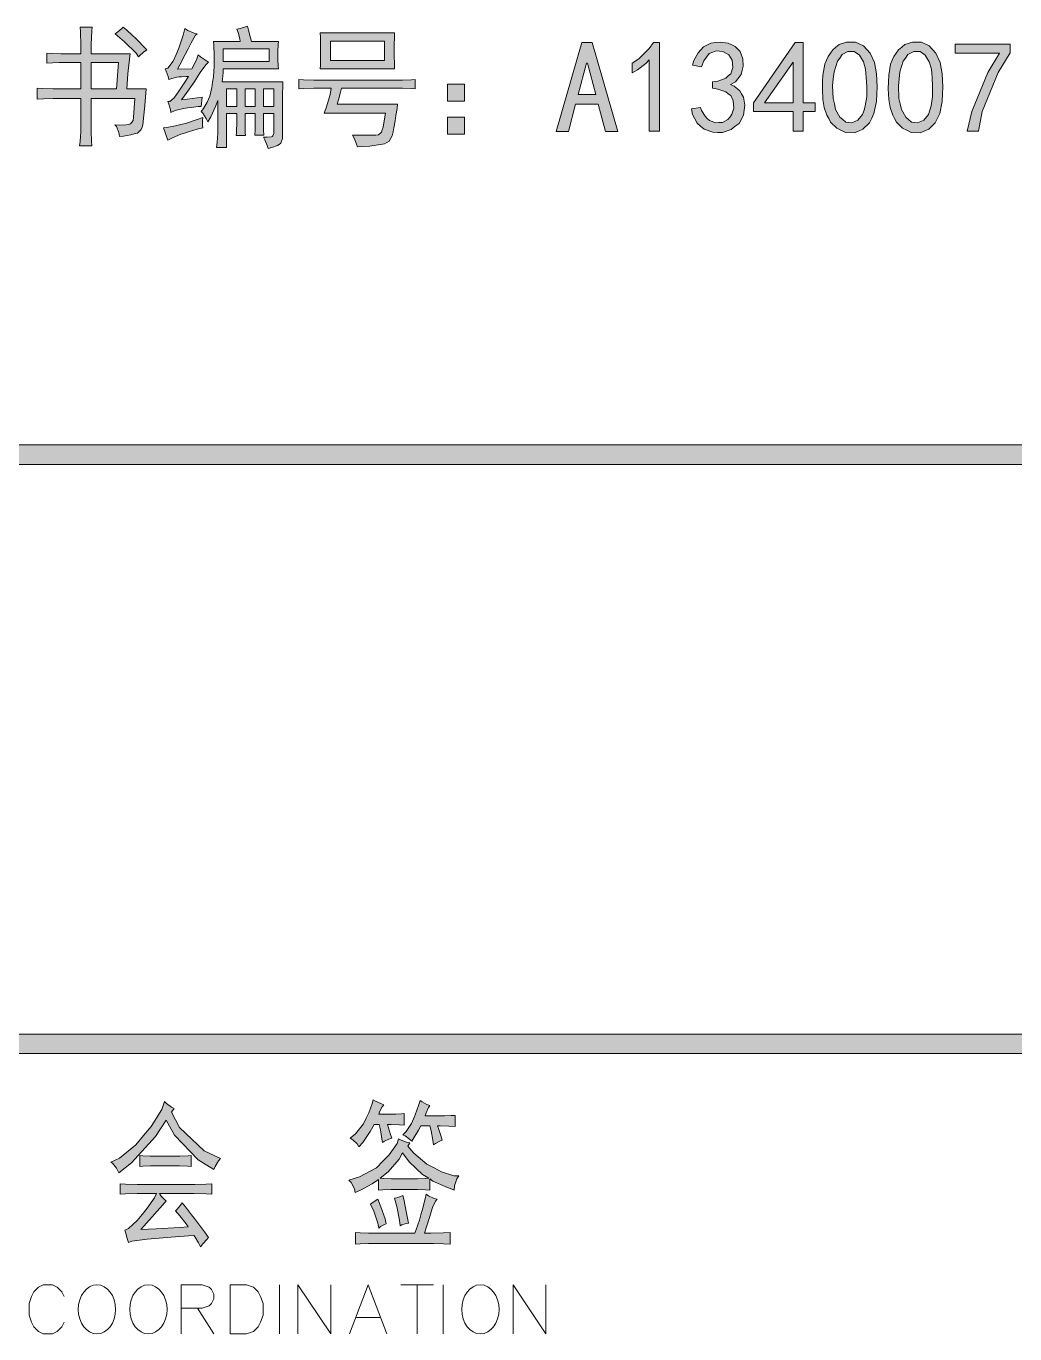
# Model space of a CAD drawing. Header units: millimetres. Extents: x 0 to 829, y 0 to 586.
# Drawn here: x 787.45 to 808.8, y 467.06 to 495.29 of the extents above; entities that cross this region are included whole.
import ezdxf

# ---------------------------------------------------------------- set-up
doc = ezdxf.new("R2010")
doc.units = ezdxf.units.MM

msp = doc.modelspace()

# ---------------------------------------------------------------- hatches: boundary and pattern name
h = msp.add_hatch(color=0)
h.paths.add_polyline_path([(788.634722, 494.689694), (788.634722, 494.880194), (788.627667, 495.169472), (788.620611, 495.26825), (788.878139, 495.26825), (788.867556, 495.183583), (788.853444, 494.897833), (788.853444, 494.689694), (789.700111, 494.689694), (789.689528, 494.640306), (789.647194, 494.262833), (789.6225, 493.93475), (790.042306, 493.93475), (790.014083, 493.574917), (789.97175, 493.162167), (789.954111, 493.10925), (789.936472, 493.056333), (789.851806, 492.98225), (789.78125, 492.964611), (789.714222, 492.943444), (789.555472, 492.915222), (789.467278, 492.904639), (789.449639, 492.992833), (789.40025, 493.119833), (789.364972, 493.158639), (789.467278, 493.151583), (789.611917, 493.158639), (789.661306, 493.169222), (789.707167, 493.179806), (789.760083, 493.253889), (789.767139, 493.313861), (789.798889, 493.726611), (788.853444, 493.726611), (788.853444, 493.137472), (788.853444, 493.024583), (788.8605, 492.809389), (788.867556, 492.703556), (788.599444, 492.703556), (788.617083, 492.802333), (788.634722, 493.014), (788.634722, 493.126889), (788.634722, 493.726611), (788.112611, 493.726611), (788.035, 493.726611), (787.823333, 493.719556), (787.689278, 493.7125), (787.689278, 493.948861), (787.805694, 493.941806), (788.027944, 493.93475), (788.133778, 493.93475), (788.634722, 493.93475), (788.634722, 494.502722), (788.200806, 494.502722), (788.165528, 494.502722), (788.017361, 494.495667), (787.900944, 494.492139), (787.900944, 494.703806), (788.010306, 494.69675), (788.200806, 494.689694), (788.278417, 494.689694)])
h.paths.add_polyline_path([(789.40025, 493.93475), (789.442583, 494.502722), (788.853444, 494.502722), (788.853444, 493.93475)])
h = msp.add_hatch(color=0)
h.dxf.hatch_style = 2
h.paths.add_polyline_path([(789.544889, 495.26825), (789.615444, 495.208278), (789.7495, 495.088333), (789.809472, 495.028361), (789.869444, 494.971917), (789.992917, 494.844917), (790.052889, 494.781417), (789.985861, 494.724972), (789.897667, 494.647361), (789.8765, 494.626194), (789.827111, 494.703806), (789.576639, 494.95075), (789.375556, 495.123611), (789.432, 495.169472), (789.516667, 495.240028)])
h = msp.add_hatch(color=0)
h.dxf.hatch_style = 2
h.paths.add_polyline_path([(791.142972, 495.123611), (791.107694, 495.091861), (791.012444, 494.929583), (790.948944, 494.802583), (790.885444, 494.675583), (790.769028, 494.453333), (790.719639, 494.358083), (791.030083, 494.368667), (791.065361, 494.435694), (791.132389, 494.587389), (791.164139, 494.668528), (791.213528, 494.629722), (791.326417, 494.552111), (791.386389, 494.513306), (791.337, 494.463917), (791.224111, 494.312222), (791.160611, 494.206389), (791.093583, 494.104083), (790.920722, 493.853611), (790.807833, 493.701917), (790.92425, 493.7125), (791.1465, 493.740722), (791.252333, 493.758361), (791.231167, 493.557278), (791.164139, 493.55375), (791.015972, 493.536111), (790.931306, 493.525528), (790.846639, 493.514944), (790.67025, 493.465556), (790.575, 493.42675), (790.564417, 493.486722), (790.532667, 493.603139), (790.507972, 493.659583), (790.553833, 493.663111), (790.649083, 493.740722), (790.698472, 493.814806), (790.747861, 493.885361), (790.874861, 494.079389), (790.952472, 494.202861), (790.903083, 494.202861), (790.804306, 494.195806), (790.754917, 494.192278), (790.705528, 494.185222), (790.592639, 494.157), (790.532667, 494.135833), (790.515028, 494.202861), (790.476222, 494.319278), (790.455056, 494.368667), (790.507972, 494.37925), (790.624389, 494.534472), (790.687889, 494.675583), (790.747861, 494.816694), (790.843111, 495.095389), (790.874861, 495.2365), (790.941889, 495.197694), (791.075944, 495.14125)])
h = msp.add_hatch(color=0)
h.paths.add_polyline_path([(792.229528, 495.289417), (792.254222, 495.201222), (792.296556, 495.035417), (792.317722, 494.957806), (792.896278, 494.957806), (792.89275, 494.890778), (792.885694, 494.742611), (792.885694, 494.657944), (792.885694, 494.573278), (792.89275, 494.428639), (792.896278, 494.368667), (791.707417, 494.368667), (791.703889, 494.287528), (791.693306, 494.146417), (791.68625, 494.089972), (792.995056, 494.089972), (792.991528, 494.001778), (792.984472, 493.814806), (792.984472, 493.7125), (792.984472, 492.946972), (792.984472, 492.865833), (792.949194, 492.76), (792.913917, 492.735306), (792.878639, 492.714139), (792.758694, 492.671806), (792.674028, 492.647111), (792.656389, 492.714139), (792.607, 492.837611), (792.57525, 492.894056), (792.652861, 492.894056), (792.748111, 492.901111), (792.762222, 492.908167), (792.779861, 492.91875), (792.7975, 492.975194), (792.7975, 493.024583), (792.7975, 493.402056), (792.57525, 493.402056), (792.57525, 493.282111), (792.578778, 493.049278), (792.585833, 492.936389), (792.38475, 492.936389), (792.391806, 493.049278), (792.395333, 493.282111), (792.395333, 493.402056), (792.176611, 493.402056), (792.176611, 493.232722), (792.180139, 492.992833), (792.187194, 492.925806), (791.986111, 492.925806), (791.993167, 492.992833), (791.996694, 493.232722), (791.996694, 493.402056), (791.774444, 493.402056), (791.774444, 492.671806), (791.562778, 492.671806), (791.576889, 492.774111), (791.587472, 492.98225), (791.587472, 493.081028), (791.587472, 493.68075), (791.541611, 493.557278), (791.435778, 493.3315), (791.375806, 493.225667), (791.337, 493.296222), (791.262917, 493.409111), (791.231167, 493.447917), (791.280556, 493.514944), (791.358167, 493.649), (791.386389, 493.7125), (791.414611, 493.779528), (791.460472, 493.962972), (791.474583, 494.079389), (791.492222, 494.195806), (791.509861, 494.428639), (791.509861, 494.545056), (791.509861, 494.665), (791.502806, 494.869611), (791.499278, 494.957806), (792.074306, 494.957806), (792.063722, 495.017778), (792.024917, 495.151833), (791.996694, 495.222389), (792.070778, 495.240028), (792.187194, 495.275306)])
h.paths.add_polyline_path([(792.695194, 494.523889), (792.695194, 494.802583), (791.707417, 494.802583), (791.707417, 494.523889)])
h.paths.add_polyline_path([(792.395333, 493.557278), (792.395333, 493.93475), (792.176611, 493.93475), (792.176611, 493.557278)])
h.paths.add_polyline_path([(792.7975, 493.557278), (792.7975, 493.93475), (792.57525, 493.93475), (792.57525, 493.557278)])
h.paths.add_polyline_path([(791.996694, 493.557278), (791.996694, 493.93475), (791.774444, 493.93475), (791.774444, 493.557278)])
h = msp.add_hatch(color=0)
h.paths.add_polyline_path([(795.404528, 495.144778), (795.401, 495.063639), (795.393944, 494.873139), (795.393944, 494.767306), (795.393944, 494.665), (795.401, 494.463917), (795.404528, 494.368667), (793.795861, 494.368667), (793.802917, 494.446278), (793.806444, 494.629722), (793.806444, 494.735556), (793.806444, 494.844917), (793.802917, 495.053056), (793.795861, 495.144778)])
h.paths.add_polyline_path([(795.185806, 494.545056), (795.185806, 494.968389), (794.018111, 494.968389), (794.018111, 494.545056)])
h = msp.add_hatch(color=0)
h.paths.add_polyline_path([(800.223472, 493.014), (799.958889, 493.014), (799.803667, 493.603139), (799.313306, 493.603139), (799.158083, 493.014), (798.8935, 493.014), (799.447361, 494.936639), (799.669611, 494.936639)])
h.paths.add_polyline_path([(799.747222, 493.814806), (799.570833, 494.492139), (799.546139, 494.492139), (799.36975, 493.814806)])
h = msp.add_hatch(color=0)
h.dxf.hatch_style = 2
h.paths.add_polyline_path([(800.900806, 494.559167), (800.83025, 494.485083), (800.646806, 494.3475), (800.537444, 494.280472), (800.537444, 494.492139), (800.675028, 494.587389), (800.900806, 494.806111), (800.992528, 494.936639), (801.123056, 494.936639), (801.123056, 493.024583), (800.900806, 493.024583)])
h = msp.add_hatch(color=0)
h.dxf.hatch_style = 2
h.paths.add_polyline_path([(801.8145, 493.504361), (802.012056, 493.536111), (802.033222, 493.465556), (802.107306, 493.345611), (802.156694, 493.296222), (802.206083, 493.250361), (802.333083, 493.2045), (802.407167, 493.208028), (802.48125, 493.211556), (802.601194, 493.271528), (802.647056, 493.3315), (802.689389, 493.387944), (802.728194, 493.522), (802.724667, 493.596083), (802.717611, 493.673694), (802.661167, 493.790111), (802.60825, 493.828917), (802.555333, 493.87125), (802.386, 493.931222), (802.269583, 493.948861), (802.269583, 494.089972), (802.386, 494.104083), (802.555333, 494.164056), (802.60825, 494.213444), (802.661167, 494.262833), (802.707028, 494.393361), (802.699972, 494.4745), (802.696444, 494.555639), (802.622361, 494.672056), (802.555333, 494.707333), (802.491833, 494.742611), (802.347194, 494.753194), (802.273111, 494.724972), (802.199028, 494.69675), (802.079083, 494.541528), (802.033222, 494.414528), (801.835667, 494.446278), (801.867417, 494.545056), (801.959139, 494.714389), (802.019111, 494.781417), (802.075556, 494.844917), (802.234306, 494.922528), (802.333083, 494.936639), (802.435389, 494.947222), (802.60825, 494.922528), (802.685861, 494.883722), (802.759944, 494.848444), (802.865778, 494.739083), (802.894, 494.665), (802.92575, 494.587389), (802.932806, 494.425111), (802.911639, 494.336917), (802.890472, 494.248722), (802.763472, 494.089972), (802.657639, 494.026472), (802.73525, 493.991194), (802.855194, 493.892417), (802.894, 493.825389), (802.936333, 493.758361), (802.964556, 493.581972), (802.950444, 493.476139), (802.936333, 493.366778), (802.841083, 493.190389), (802.756417, 493.126889), (802.67175, 493.059861), (802.484778, 492.996361), (802.378944, 492.996361), (802.273111, 492.999889), (802.089667, 493.066917), (802.012056, 493.130417), (801.934444, 493.193917), (801.835667, 493.380889)])
h = msp.add_hatch(color=0)
h.paths.add_polyline_path([(804.012306, 493.447917), (803.155056, 493.447917), (803.155056, 493.634889), (804.054639, 494.936639), (804.223972, 494.936639), (804.223972, 493.634889), (804.488556, 493.634889), (804.488556, 493.447917), (804.223972, 493.447917), (804.223972, 493.024583), (804.012306, 493.024583)])
h.paths.add_polyline_path([(804.012306, 493.634889), (804.012306, 494.513306), (803.387889, 493.634889)])
h = msp.add_hatch(color=0)
h.paths.add_polyline_path([(804.643778, 494.086444), (804.650833, 494.234611), (804.693167, 494.467444), (804.728444, 494.552111), (804.763722, 494.636778), (804.866028, 494.781417), (804.933056, 494.834333), (805.000083, 494.890778), (805.162361, 494.947222), (805.261139, 494.947222), (805.356389, 494.947222), (805.525722, 494.866083), (805.599806, 494.784944), (805.670361, 494.703806), (805.765611, 494.502722), (805.786778, 494.37925), (805.811472, 494.259306), (805.825583, 493.977083), (805.815, 493.818333), (805.807944, 493.659583), (805.7515, 493.402056), (805.705639, 493.303278), (805.65625, 493.2045), (805.515139, 493.063389), (805.419889, 493.024583), (805.328167, 492.985778), (805.137667, 492.996361), (805.042417, 493.042222), (804.950694, 493.088083), (804.816639, 493.215083), (804.777833, 493.292694), (804.739028, 493.370306), (804.682583, 493.532583), (804.664944, 493.620778), (804.650833, 493.705444), (804.64025, 493.938278)])
h.paths.add_polyline_path([(804.876611, 494.153472), (804.8625, 493.99825), (804.873083, 493.726611), (804.901306, 493.610194), (804.926, 493.49025), (805.017722, 493.320917), (805.081222, 493.271528), (805.14825, 493.218611), (805.278778, 493.200972), (805.342278, 493.232722), (805.409306, 493.260944), (805.508083, 493.384417), (805.539833, 493.476139), (805.568056, 493.567861), (805.599806, 493.765417), (805.599806, 493.874778), (805.599806, 493.984139), (805.589222, 494.181694), (805.582167, 494.269889), (805.575111, 494.358083), (805.525722, 494.520361), (805.483389, 494.590917), (805.441056, 494.665), (805.328167, 494.739083), (805.261139, 494.742611), (805.190583, 494.742611), (805.070639, 494.675583), (805.017722, 494.6015), (804.964806, 494.530944), (804.89425, 494.305167)])
h = msp.add_hatch(color=0)
h.paths.add_polyline_path([(806.065472, 494.086444), (806.072528, 494.234611), (806.111333, 494.467444), (806.150139, 494.552111), (806.185417, 494.636778), (806.287722, 494.781417), (806.35475, 494.834333), (806.421778, 494.890778), (806.584056, 494.947222), (806.682833, 494.947222), (806.778083, 494.947222), (806.947417, 494.866083), (807.0215, 494.784944), (807.092056, 494.703806), (807.187306, 494.502722), (807.208472, 494.37925), (807.229639, 494.259306), (807.24375, 493.977083), (807.236694, 493.818333), (807.229639, 493.659583), (807.173194, 493.402056), (807.127333, 493.303278), (807.077944, 493.2045), (806.936833, 493.063389), (806.841583, 493.024583), (806.749861, 492.985778), (806.559361, 492.996361), (806.464111, 493.042222), (806.372389, 493.088083), (806.238333, 493.215083), (806.199528, 493.292694), (806.160722, 493.370306), (806.104278, 493.532583), (806.086639, 493.620778), (806.072528, 493.705444), (806.058417, 493.938278)])
h.paths.add_polyline_path([(806.298306, 494.153472), (806.280667, 493.99825), (806.294778, 493.726611), (806.319472, 493.610194), (806.347694, 493.49025), (806.439417, 493.320917), (806.502917, 493.271528), (806.566417, 493.218611), (806.696944, 493.200972), (806.763972, 493.232722), (806.831, 493.260944), (806.929778, 493.384417), (806.958, 493.476139), (806.98975, 493.567861), (807.0215, 493.765417), (807.0215, 493.874778), (807.0215, 493.984139), (807.010917, 494.181694), (807.003861, 494.269889), (806.996806, 494.358083), (806.943889, 494.520361), (806.905083, 494.590917), (806.86275, 494.665), (806.749861, 494.739083), (806.682833, 494.742611), (806.612278, 494.742611), (806.488806, 494.675583), (806.435889, 494.6015), (806.382972, 494.530944), (806.315944, 494.305167)])
h = msp.add_hatch(color=0)
h.dxf.hatch_style = 2
h.paths.add_polyline_path([(807.765861, 493.024583), (807.864639, 493.447917), (808.213889, 494.287528), (808.464361, 494.703806), (807.508333, 494.703806), (807.508333, 494.901361), (808.697194, 494.901361), (808.697194, 494.714389), (808.436139, 494.291056), (808.090417, 493.447917), (808.009278, 493.024583)])
h = msp.add_hatch(color=0)
h.dxf.hatch_style = 2
h.paths.add_polyline_path([(795.471556, 494.12525), (795.577389, 494.12525), (795.767889, 494.128778), (795.849028, 494.135833), (795.849028, 493.93475), (795.767889, 493.941806), (795.577389, 493.948861), (795.471556, 493.948861), (794.261528, 493.948861), (794.240361, 493.867722), (794.190972, 493.698389), (794.16275, 493.603139), (795.471556, 493.603139), (795.457444, 493.514944), (795.43275, 493.36325), (795.422167, 493.303278), (795.415111, 493.243306), (795.390417, 493.095139), (795.372778, 493.010472), (795.355139, 492.922278), (795.288111, 492.805861), (795.238722, 492.774111), (795.189333, 492.745889), (794.871833, 492.6965), (794.60725, 492.682389), (794.586083, 492.742361), (794.529639, 492.869361), (794.494361, 492.936389), (794.695444, 492.932861), (794.949444, 492.932861), (795.002361, 492.936389), (795.055278, 492.943444), (795.122306, 492.999889), (795.139944, 493.052806), (795.157583, 493.105722), (795.189333, 493.285639), (795.206972, 493.412639), (793.884056, 493.412639), (793.933444, 493.546694), (794.011056, 493.814806), (794.039278, 493.948861), (793.774694, 493.948861), (793.658278, 493.948861), (793.439556, 493.941806), (793.340778, 493.93475), (793.340778, 494.135833), (793.439556, 494.128778), (793.658278, 494.12525), (793.774694, 494.12525)])
h = msp.add_hatch(color=0)
h.dxf.hatch_style = 2
h.paths.add_polyline_path([(796.551056, 494.037056), (796.917944, 494.037056), (796.917944, 493.670167), (796.551056, 493.670167)])
h = msp.add_hatch(color=0)
h.dxf.hatch_style = 2
h.paths.add_polyline_path([(791.262917, 493.313861), (791.259389, 493.253889), (791.259389, 493.141), (791.262917, 493.091611), (791.1465, 493.063389), (790.952472, 493.010472), (790.871333, 492.98225), (790.790194, 492.954028), (790.610278, 492.876417), (790.507972, 492.827028), (790.419778, 493.091611), (790.486806, 493.098667), (790.673778, 493.133944), (790.793722, 493.165694), (790.913667, 493.193917), (791.1465, 493.271528)])
h = msp.add_hatch(color=0)
h.dxf.hatch_style = 2
h.paths.add_polyline_path([(796.551056, 493.324444), (796.917944, 493.324444), (796.917944, 492.957556), (796.551056, 492.957556)])
h = msp.add_hatch(color=0)
h.dxf.hatch_style = 2
h.paths.add_polyline_path([(819.294639, 486.247722), (819.294639, 485.824389), (769.958667, 485.824389), (769.958667, 486.247722)])
h = msp.add_hatch(color=0)
h.dxf.hatch_style = 2
h.paths.add_polyline_path([(819.294639, 473.530083), (819.294639, 473.10675), (769.958667, 473.10675), (769.958667, 473.530083)])
h = msp.add_hatch(color=0)
h.dxf.hatch_style = 2
h.paths.add_polyline_path([(790.589111, 471.840278), (790.761972, 471.508667), (791.291139, 471.007722), (791.647444, 470.841917), (791.601583, 470.789), (791.531028, 470.669056), (791.506333, 470.602028), (791.167667, 470.810167), (790.652611, 471.342861), (790.476222, 471.667417), (790.243389, 471.314639), (789.728333, 470.750194), (789.449639, 470.535), (789.40025, 470.63025), (789.312056, 470.743139), (789.280306, 470.760778), (789.46375, 470.848972), (789.816528, 471.134722), (789.982333, 471.335806), (790.151667, 471.533361), (790.377444, 471.90025), (790.437417, 472.069583), (790.483278, 472.02725), (790.589111, 471.953167), (790.649083, 471.921417)])
h = msp.add_hatch(color=0)
h.dxf.hatch_style = 2
h.paths.add_polyline_path([(795.612667, 471.561583), (795.513889, 471.568639), (795.333972, 471.575694), (795.252833, 471.575694), (795.274, 471.501611), (795.319861, 471.356972), (795.344556, 471.282889), (795.284583, 471.261722), (795.185806, 471.215861), (795.143472, 471.187639), (795.132889, 471.268778), (795.101139, 471.462806), (795.072917, 471.575694), (794.963556, 471.575694), (794.878889, 471.427528), (794.716611, 471.187639), (794.635472, 471.095917), (794.596667, 471.155889), (794.501417, 471.247611), (794.444972, 471.282889), (794.561389, 471.374611), (794.730722, 471.589806), (794.790694, 471.70975), (794.847139, 471.829694), (794.92475, 472.02725), (794.945917, 472.108389), (794.995306, 472.080167), (795.108194, 472.02725), (795.175222, 472.002556), (795.139944, 471.960222), (795.0835, 471.861444), (795.065861, 471.801472), (795.372778, 471.801472), (795.43275, 471.801472), (795.552694, 471.808528), (795.612667, 471.815583)])
h = msp.add_hatch(color=0)
h.dxf.hatch_style = 2
h.paths.add_polyline_path([(796.434639, 471.240556), (796.38525, 471.215861), (796.29, 471.162944), (796.244139, 471.134722), (796.233556, 471.237028), (796.19475, 471.441639), (796.163, 471.547472), (795.9725, 471.547472), (795.919583, 471.45575), (795.820806, 471.289944), (795.774944, 471.215861), (795.729083, 471.261722), (795.633833, 471.32875), (795.584444, 471.349917), (795.655, 471.427528), (795.767889, 471.600389), (795.810222, 471.695639), (795.852556, 471.787361), (795.923111, 471.988444), (795.954861, 472.094278), (796.000722, 472.062528), (796.103028, 472.009611), (796.163, 471.988444), (796.134778, 471.942583), (796.085389, 471.829694), (796.064222, 471.762667), (796.434639, 471.762667), (796.484028, 471.762667), (796.625139, 471.769722), (796.713333, 471.77325), (796.713333, 471.533361), (796.579278, 471.540417), (796.388778, 471.547472), (796.332333, 471.547472), (796.3535, 471.4875), (796.402889, 471.335806)])
h = msp.add_hatch(color=0)
h.paths.add_polyline_path([(796.692167, 470.161056), (796.498139, 470.235139), (796.233556, 470.355083), (796.163, 470.400944), (796.163, 470.161056), (796.074806, 470.168111), (795.898417, 470.175167), (795.81375, 470.175167), (795.425694, 470.175167), (795.333972, 470.175167), (795.150528, 470.168111), (795.055278, 470.161056), (795.055278, 470.390361), (794.921222, 470.295111), (794.67075, 470.157528), (794.554333, 470.108139), (794.536694, 470.189278), (794.466139, 470.323333), (794.41675, 470.37625), (794.646056, 470.443278), (795.012944, 470.644361), (795.150528, 470.781944), (795.288111, 470.919528), (795.460972, 471.162944), (795.492722, 471.268778), (795.545639, 471.240556), (795.665583, 471.194694), (795.732611, 471.177056), (795.693806, 471.110028), (795.820806, 470.954806), (796.103028, 470.718444), (796.25825, 470.637306), (796.417, 470.552639), (796.685111, 470.467972), (796.794472, 470.467972), (796.748611, 470.400944), (796.699222, 470.24925)])
h.paths.add_polyline_path([(795.094083, 470.415056), (795.175222, 470.408), (795.341028, 470.400944), (795.425694, 470.400944), (795.81375, 470.400944), (795.898417, 470.400944), (796.064222, 470.408), (796.145361, 470.415056), (796.00425, 470.496194), (795.7185, 470.767833), (795.573861, 470.961861), (795.503306, 470.827806), (795.263417, 470.556167)])
h = msp.add_hatch(color=0)
h.dxf.hatch_style = 2
h.paths.add_polyline_path([(790.656139, 470.894833), (790.769028, 470.894833), (790.948944, 470.901889), (791.015972, 470.908944), (791.015972, 470.669056), (790.941889, 470.676111), (790.761972, 470.683167), (790.656139, 470.683167), (790.229278, 470.683167), (790.134028, 470.683167), (789.97175, 470.676111), (789.90825, 470.669056), (789.90825, 470.908944), (789.97175, 470.901889), (790.126972, 470.894833), (790.218694, 470.894833)])
h = msp.add_hatch(color=0)
h.dxf.hatch_style = 2
h.paths.add_polyline_path([(790.476222, 469.921167), (790.444472, 469.889417), (790.169306, 469.5825), (789.929417, 469.310861), (790.2575, 469.324972), (790.769028, 469.349667), (790.948944, 469.363778), (790.903083, 469.430806), (790.769028, 469.603667), (790.677306, 469.7095), (790.712583, 469.748306), (790.783139, 469.8365), (790.818417, 469.882361), (790.888972, 469.797694), (791.023028, 469.624833), (791.086528, 469.543694), (791.153556, 469.459028), (791.301722, 469.257944), (791.386389, 469.138), (791.351111, 469.095667), (791.266444, 468.996889), (791.217056, 468.936917), (791.171194, 469.025111), (791.097111, 469.145056), (791.068889, 469.176806), (790.952472, 469.16975), (790.578528, 469.145056), (790.324528, 469.123889), (790.067, 469.102722), (789.731861, 469.056861), (789.657778, 469.028639), (789.633083, 469.116833), (789.594278, 469.250889), (789.580167, 469.29675), (789.657778, 469.3285), (789.848278, 469.501361), (789.957639, 469.635417), (790.067, 469.773), (790.222222, 469.99525), (790.268083, 470.083444), (789.978806, 470.083444), (789.84475, 470.083444), (789.594278, 470.076389), (789.477861, 470.069333), (789.477861, 470.295111), (789.597806, 470.288056), (789.84475, 470.281), (789.968222, 470.281), (790.966583, 470.281), (791.093583, 470.281), (791.337, 470.288056), (791.456944, 470.295111), (791.456944, 470.069333), (791.337, 470.076389), (791.072417, 470.083444), (790.927778, 470.083444), (790.328056, 470.083444), (790.366861, 470.030528), (790.444472, 469.949389)])
h = msp.add_hatch(color=0)
h.dxf.hatch_style = 2
h.paths.add_polyline_path([(794.92475, 469.003944), (794.840083, 469.003944), (794.660167, 468.996889), (794.564917, 468.989833), (794.564917, 469.243833), (794.663694, 469.236778), (794.840083, 469.229722), (794.914167, 469.229722), (795.8455, 469.229722), (795.873722, 469.310861), (795.94075, 469.508417), (795.9725, 469.628361), (796.007778, 469.748306), (796.064222, 469.970556), (796.085389, 470.069333), (796.138306, 470.037583), (796.25825, 469.981139), (796.325278, 469.9635), (796.29, 469.921167), (796.222972, 469.787111), (796.19475, 469.688333), (796.163, 469.593083), (796.092444, 469.363778), (796.053639, 469.229722), (796.187694, 469.229722), (796.462861, 469.236778), (796.603972, 469.243833), (796.603972, 468.989833), (796.462861, 468.996889), (796.254722, 469.003944), (796.184167, 469.003944)])
h = msp.add_hatch(color=0)
h.dxf.hatch_style = 2
h.paths.add_polyline_path([(795.044694, 469.9635), (795.108194, 469.801222), (795.199917, 469.536639), (795.224611, 469.430806), (795.185806, 469.416694), (795.104667, 469.370833), (795.065861, 469.335556), (795.044694, 469.444917), (794.9565, 469.702444), (794.885944, 469.857667), (794.910639, 469.875306), (794.98825, 469.928222)])
h = msp.add_hatch(color=0)
h.dxf.hatch_style = 2
h.paths.add_polyline_path([(795.524472, 469.388472), (795.510361, 469.508417), (795.450389, 469.808278), (795.404528, 469.988194), (795.443333, 469.99525), (795.535056, 470.023472), (795.584444, 470.041111), (795.605611, 469.9635), (795.665583, 469.663639), (795.704389, 469.444917), (795.655, 469.437861), (795.563278, 469.409639)])

# ---------------------------------------------------------------- linework, layer by layer
at = {"color": 0, "lineweight": 0}
for points in [[(788.634722, 494.689694), (788.634722, 494.880194), (788.627667, 495.169472), (788.620611, 495.26825), (788.878139, 495.26825), (788.867556, 495.183583), (788.853444, 494.897833), (788.853444, 494.689694), (789.700111, 494.689694), (789.689528, 494.640306), (789.647194, 494.262833), (789.6225, 493.93475), (790.042306, 493.93475), (790.014083, 493.574917), (789.97175, 493.162167), (789.954111, 493.10925), (789.936472, 493.056333), (789.851806, 492.98225), (789.78125, 492.964611), (789.714222, 492.943444), (789.555472, 492.915222), (789.467278, 492.904639), (789.449639, 492.992833), (789.40025, 493.119833), (789.364972, 493.158639), (789.467278, 493.151583), (789.611917, 493.158639), (789.661306, 493.169222), (789.707167, 493.179806), (789.760083, 493.253889), (789.767139, 493.313861), (789.798889, 493.726611), (788.853444, 493.726611), (788.853444, 493.137472), (788.853444, 493.024583), (788.8605, 492.809389), (788.867556, 492.703556), (788.599444, 492.703556), (788.617083, 492.802333), (788.634722, 493.014), (788.634722, 493.126889), (788.634722, 493.726611), (788.112611, 493.726611), (788.035, 493.726611), (787.823333, 493.719556), (787.689278, 493.7125), (787.689278, 493.948861), (787.805694, 493.941806), (788.027944, 493.93475), (788.133778, 493.93475), (788.634722, 493.93475), (788.634722, 494.502722), (788.200806, 494.502722), (788.165528, 494.502722), (788.017361, 494.495667), (787.900944, 494.492139), (787.900944, 494.703806), (788.010306, 494.69675), (788.200806, 494.689694), (788.278417, 494.689694)], [(789.544889, 495.26825), (789.615444, 495.208278), (789.7495, 495.088333), (789.809472, 495.028361), (789.869444, 494.971917), (789.992917, 494.844917), (790.052889, 494.781417), (789.985861, 494.724972), (789.897667, 494.647361), (789.8765, 494.626194), (789.827111, 494.703806), (789.576639, 494.95075), (789.375556, 495.123611), (789.432, 495.169472), (789.516667, 495.240028)], [(791.142972, 495.123611), (791.107694, 495.091861), (791.012444, 494.929583), (790.948944, 494.802583), (790.885444, 494.675583), (790.769028, 494.453333), (790.719639, 494.358083), (791.030083, 494.368667), (791.065361, 494.435694), (791.132389, 494.587389), (791.164139, 494.668528), (791.213528, 494.629722), (791.326417, 494.552111), (791.386389, 494.513306), (791.337, 494.463917), (791.224111, 494.312222), (791.160611, 494.206389), (791.093583, 494.104083), (790.920722, 493.853611), (790.807833, 493.701917), (790.92425, 493.7125), (791.1465, 493.740722), (791.252333, 493.758361), (791.231167, 493.557278), (791.164139, 493.55375), (791.015972, 493.536111), (790.931306, 493.525528), (790.846639, 493.514944), (790.67025, 493.465556), (790.575, 493.42675), (790.564417, 493.486722), (790.532667, 493.603139), (790.507972, 493.659583), (790.553833, 493.663111), (790.649083, 493.740722), (790.698472, 493.814806), (790.747861, 493.885361), (790.874861, 494.079389), (790.952472, 494.202861), (790.903083, 494.202861), (790.804306, 494.195806), (790.754917, 494.192278), (790.705528, 494.185222), (790.592639, 494.157), (790.532667, 494.135833), (790.515028, 494.202861), (790.476222, 494.319278), (790.455056, 494.368667), (790.507972, 494.37925), (790.624389, 494.534472), (790.687889, 494.675583), (790.747861, 494.816694), (790.843111, 495.095389), (790.874861, 495.2365), (790.941889, 495.197694), (791.075944, 495.14125)], [(792.229528, 495.289417), (792.254222, 495.201222), (792.296556, 495.035417), (792.317722, 494.957806), (792.896278, 494.957806), (792.89275, 494.890778), (792.885694, 494.742611), (792.885694, 494.657944), (792.885694, 494.573278), (792.89275, 494.428639), (792.896278, 494.368667), (791.707417, 494.368667), (791.703889, 494.287528), (791.693306, 494.146417), (791.68625, 494.089972), (792.995056, 494.089972), (792.991528, 494.001778), (792.984472, 493.814806), (792.984472, 493.7125), (792.984472, 492.946972), (792.984472, 492.865833), (792.949194, 492.76), (792.913917, 492.735306), (792.878639, 492.714139), (792.758694, 492.671806), (792.674028, 492.647111), (792.656389, 492.714139), (792.607, 492.837611), (792.57525, 492.894056), (792.652861, 492.894056), (792.748111, 492.901111), (792.762222, 492.908167), (792.779861, 492.91875), (792.7975, 492.975194), (792.7975, 493.024583), (792.7975, 493.402056), (792.57525, 493.402056), (792.57525, 493.282111), (792.578778, 493.049278), (792.585833, 492.936389), (792.38475, 492.936389), (792.391806, 493.049278), (792.395333, 493.282111), (792.395333, 493.402056), (792.176611, 493.402056), (792.176611, 493.232722), (792.180139, 492.992833), (792.187194, 492.925806), (791.986111, 492.925806), (791.993167, 492.992833), (791.996694, 493.232722), (791.996694, 493.402056), (791.774444, 493.402056), (791.774444, 492.671806), (791.562778, 492.671806), (791.576889, 492.774111), (791.587472, 492.98225), (791.587472, 493.081028), (791.587472, 493.68075), (791.541611, 493.557278), (791.435778, 493.3315), (791.375806, 493.225667), (791.337, 493.296222), (791.262917, 493.409111), (791.231167, 493.447917), (791.280556, 493.514944), (791.358167, 493.649), (791.386389, 493.7125), (791.414611, 493.779528), (791.460472, 493.962972), (791.474583, 494.079389), (791.492222, 494.195806), (791.509861, 494.428639), (791.509861, 494.545056), (791.509861, 494.665), (791.502806, 494.869611), (791.499278, 494.957806), (792.074306, 494.957806), (792.063722, 495.017778), (792.024917, 495.151833), (791.996694, 495.222389), (792.070778, 495.240028), (792.187194, 495.275306)], [(795.404528, 495.144778), (795.401, 495.063639), (795.393944, 494.873139), (795.393944, 494.767306), (795.393944, 494.665), (795.401, 494.463917), (795.404528, 494.368667), (793.795861, 494.368667), (793.802917, 494.446278), (793.806444, 494.629722), (793.806444, 494.735556), (793.806444, 494.844917), (793.802917, 495.053056), (793.795861, 495.144778)], [(795.185806, 494.545056), (795.185806, 494.968389), (794.018111, 494.968389), (794.018111, 494.545056)], [(800.223472, 493.014), (799.958889, 493.014), (799.803667, 493.603139), (799.313306, 493.603139), (799.158083, 493.014), (798.8935, 493.014), (799.447361, 494.936639), (799.669611, 494.936639)], [(800.900806, 494.559167), (800.83025, 494.485083), (800.646806, 494.3475), (800.537444, 494.280472), (800.537444, 494.492139), (800.675028, 494.587389), (800.900806, 494.806111), (800.992528, 494.936639), (801.123056, 494.936639), (801.123056, 493.024583), (800.900806, 493.024583)], [(801.8145, 493.504361), (802.012056, 493.536111), (802.033222, 493.465556), (802.107306, 493.345611), (802.156694, 493.296222), (802.206083, 493.250361), (802.333083, 493.2045), (802.407167, 493.208028), (802.48125, 493.211556), (802.601194, 493.271528), (802.647056, 493.3315), (802.689389, 493.387944), (802.728194, 493.522), (802.724667, 493.596083), (802.717611, 493.673694), (802.661167, 493.790111), (802.60825, 493.828917), (802.555333, 493.87125), (802.386, 493.931222), (802.269583, 493.948861), (802.269583, 494.089972), (802.386, 494.104083), (802.555333, 494.164056), (802.60825, 494.213444), (802.661167, 494.262833), (802.707028, 494.393361), (802.699972, 494.4745), (802.696444, 494.555639), (802.622361, 494.672056), (802.555333, 494.707333), (802.491833, 494.742611), (802.347194, 494.753194), (802.273111, 494.724972), (802.199028, 494.69675), (802.079083, 494.541528), (802.033222, 494.414528), (801.835667, 494.446278), (801.867417, 494.545056), (801.959139, 494.714389), (802.019111, 494.781417), (802.075556, 494.844917), (802.234306, 494.922528), (802.333083, 494.936639), (802.435389, 494.947222), (802.60825, 494.922528), (802.685861, 494.883722), (802.759944, 494.848444), (802.865778, 494.739083), (802.894, 494.665), (802.92575, 494.587389), (802.932806, 494.425111), (802.911639, 494.336917), (802.890472, 494.248722), (802.763472, 494.089972), (802.657639, 494.026472), (802.73525, 493.991194), (802.855194, 493.892417), (802.894, 493.825389), (802.936333, 493.758361), (802.964556, 493.581972), (802.950444, 493.476139), (802.936333, 493.366778), (802.841083, 493.190389), (802.756417, 493.126889), (802.67175, 493.059861), (802.484778, 492.996361), (802.378944, 492.996361), (802.273111, 492.999889), (802.089667, 493.066917), (802.012056, 493.130417), (801.934444, 493.193917), (801.835667, 493.380889)], [(804.012306, 493.447917), (803.155056, 493.447917), (803.155056, 493.634889), (804.054639, 494.936639), (804.223972, 494.936639), (804.223972, 493.634889), (804.488556, 493.634889), (804.488556, 493.447917), (804.223972, 493.447917), (804.223972, 493.024583), (804.012306, 493.024583)], [(804.643778, 494.086444), (804.650833, 494.234611), (804.693167, 494.467444), (804.728444, 494.552111), (804.763722, 494.636778), (804.866028, 494.781417), (804.933056, 494.834333), (805.000083, 494.890778), (805.162361, 494.947222), (805.261139, 494.947222), (805.356389, 494.947222), (805.525722, 494.866083), (805.599806, 494.784944), (805.670361, 494.703806), (805.765611, 494.502722), (805.786778, 494.37925), (805.811472, 494.259306), (805.825583, 493.977083), (805.815, 493.818333), (805.807944, 493.659583), (805.7515, 493.402056), (805.705639, 493.303278), (805.65625, 493.2045), (805.515139, 493.063389), (805.419889, 493.024583), (805.328167, 492.985778), (805.137667, 492.996361), (805.042417, 493.042222), (804.950694, 493.088083), (804.816639, 493.215083), (804.777833, 493.292694), (804.739028, 493.370306), (804.682583, 493.532583), (804.664944, 493.620778), (804.650833, 493.705444), (804.64025, 493.938278)], [(806.065472, 494.086444), (806.072528, 494.234611), (806.111333, 494.467444), (806.150139, 494.552111), (806.185417, 494.636778), (806.287722, 494.781417), (806.35475, 494.834333), (806.421778, 494.890778), (806.584056, 494.947222), (806.682833, 494.947222), (806.778083, 494.947222), (806.947417, 494.866083), (807.0215, 494.784944), (807.092056, 494.703806), (807.187306, 494.502722), (807.208472, 494.37925), (807.229639, 494.259306), (807.24375, 493.977083), (807.236694, 493.818333), (807.229639, 493.659583), (807.173194, 493.402056), (807.127333, 493.303278), (807.077944, 493.2045), (806.936833, 493.063389), (806.841583, 493.024583), (806.749861, 492.985778), (806.559361, 492.996361), (806.464111, 493.042222), (806.372389, 493.088083), (806.238333, 493.215083), (806.199528, 493.292694), (806.160722, 493.370306), (806.104278, 493.532583), (806.086639, 493.620778), (806.072528, 493.705444), (806.058417, 493.938278)], [(792.695194, 494.523889), (792.695194, 494.802583), (791.707417, 494.802583), (791.707417, 494.523889)], [(804.876611, 494.153472), (804.8625, 493.99825), (804.873083, 493.726611), (804.901306, 493.610194), (804.926, 493.49025), (805.017722, 493.320917), (805.081222, 493.271528), (805.14825, 493.218611), (805.278778, 493.200972), (805.342278, 493.232722), (805.409306, 493.260944), (805.508083, 493.384417), (805.539833, 493.476139), (805.568056, 493.567861), (805.599806, 493.765417), (805.599806, 493.874778), (805.599806, 493.984139), (805.589222, 494.181694), (805.582167, 494.269889), (805.575111, 494.358083), (805.525722, 494.520361), (805.483389, 494.590917), (805.441056, 494.665), (805.328167, 494.739083), (805.261139, 494.742611), (805.190583, 494.742611), (805.070639, 494.675583), (805.017722, 494.6015), (804.964806, 494.530944), (804.89425, 494.305167)], [(806.298306, 494.153472), (806.280667, 493.99825), (806.294778, 493.726611), (806.319472, 493.610194), (806.347694, 493.49025), (806.439417, 493.320917), (806.502917, 493.271528), (806.566417, 493.218611), (806.696944, 493.200972), (806.763972, 493.232722), (806.831, 493.260944), (806.929778, 493.384417), (806.958, 493.476139), (806.98975, 493.567861), (807.0215, 493.765417), (807.0215, 493.874778), (807.0215, 493.984139), (807.010917, 494.181694), (807.003861, 494.269889), (806.996806, 494.358083), (806.943889, 494.520361), (806.905083, 494.590917), (806.86275, 494.665), (806.749861, 494.739083), (806.682833, 494.742611), (806.612278, 494.742611), (806.488806, 494.675583), (806.435889, 494.6015), (806.382972, 494.530944), (806.315944, 494.305167)], [(807.765861, 493.024583), (807.864639, 493.447917), (808.213889, 494.287528), (808.464361, 494.703806), (807.508333, 494.703806), (807.508333, 494.901361), (808.697194, 494.901361), (808.697194, 494.714389), (808.436139, 494.291056), (808.090417, 493.447917), (808.009278, 493.024583)], [(789.40025, 493.93475), (789.442583, 494.502722), (788.853444, 494.502722), (788.853444, 493.93475)], [(799.747222, 493.814806), (799.570833, 494.492139), (799.546139, 494.492139), (799.36975, 493.814806)], [(804.012306, 493.634889), (804.012306, 494.513306), (803.387889, 493.634889)], [(795.471556, 494.12525), (795.577389, 494.12525), (795.767889, 494.128778), (795.849028, 494.135833), (795.849028, 493.93475), (795.767889, 493.941806), (795.577389, 493.948861), (795.471556, 493.948861), (794.261528, 493.948861), (794.240361, 493.867722), (794.190972, 493.698389), (794.16275, 493.603139), (795.471556, 493.603139), (795.457444, 493.514944), (795.43275, 493.36325), (795.422167, 493.303278), (795.415111, 493.243306), (795.390417, 493.095139), (795.372778, 493.010472), (795.355139, 492.922278), (795.288111, 492.805861), (795.238722, 492.774111), (795.189333, 492.745889), (794.871833, 492.6965), (794.60725, 492.682389), (794.586083, 492.742361), (794.529639, 492.869361), (794.494361, 492.936389), (794.695444, 492.932861), (794.949444, 492.932861), (795.002361, 492.936389), (795.055278, 492.943444), (795.122306, 492.999889), (795.139944, 493.052806), (795.157583, 493.105722), (795.189333, 493.285639), (795.206972, 493.412639), (793.884056, 493.412639), (793.933444, 493.546694), (794.011056, 493.814806), (794.039278, 493.948861), (793.774694, 493.948861), (793.658278, 493.948861), (793.439556, 493.941806), (793.340778, 493.93475), (793.340778, 494.135833), (793.439556, 494.128778), (793.658278, 494.12525), (793.774694, 494.12525)], [(791.996694, 493.557278), (791.996694, 493.93475), (791.774444, 493.93475), (791.774444, 493.557278)], [(792.395333, 493.557278), (792.395333, 493.93475), (792.176611, 493.93475), (792.176611, 493.557278)], [(792.7975, 493.557278), (792.7975, 493.93475), (792.57525, 493.93475), (792.57525, 493.557278)], [(796.551056, 494.037056), (796.917944, 494.037056), (796.917944, 493.670167), (796.551056, 493.670167)], [(791.262917, 493.313861), (791.259389, 493.253889), (791.259389, 493.141), (791.262917, 493.091611), (791.1465, 493.063389), (790.952472, 493.010472), (790.871333, 492.98225), (790.790194, 492.954028), (790.610278, 492.876417), (790.507972, 492.827028), (790.419778, 493.091611), (790.486806, 493.098667), (790.673778, 493.133944), (790.793722, 493.165694), (790.913667, 493.193917), (791.1465, 493.271528)], [(796.551056, 493.324444), (796.917944, 493.324444), (796.917944, 492.957556), (796.551056, 492.957556)], [(819.294639, 486.247722), (819.294639, 485.824389), (769.958667, 485.824389), (769.958667, 486.247722)], [(819.294639, 473.530083), (819.294639, 473.10675), (769.958667, 473.10675), (769.958667, 473.530083)], [(790.589111, 471.840278), (790.761972, 471.508667), (791.291139, 471.007722), (791.647444, 470.841917), (791.601583, 470.789), (791.531028, 470.669056), (791.506333, 470.602028), (791.167667, 470.810167), (790.652611, 471.342861), (790.476222, 471.667417), (790.243389, 471.314639), (789.728333, 470.750194), (789.449639, 470.535), (789.40025, 470.63025), (789.312056, 470.743139), (789.280306, 470.760778), (789.46375, 470.848972), (789.816528, 471.134722), (789.982333, 471.335806), (790.151667, 471.533361), (790.377444, 471.90025), (790.437417, 472.069583), (790.483278, 472.02725), (790.589111, 471.953167), (790.649083, 471.921417)], [(795.612667, 471.561583), (795.513889, 471.568639), (795.333972, 471.575694), (795.252833, 471.575694), (795.274, 471.501611), (795.319861, 471.356972), (795.344556, 471.282889), (795.284583, 471.261722), (795.185806, 471.215861), (795.143472, 471.187639), (795.132889, 471.268778), (795.101139, 471.462806), (795.072917, 471.575694), (794.963556, 471.575694), (794.878889, 471.427528), (794.716611, 471.187639), (794.635472, 471.095917), (794.596667, 471.155889), (794.501417, 471.247611), (794.444972, 471.282889), (794.561389, 471.374611), (794.730722, 471.589806), (794.790694, 471.70975), (794.847139, 471.829694), (794.92475, 472.02725), (794.945917, 472.108389), (794.995306, 472.080167), (795.108194, 472.02725), (795.175222, 472.002556), (795.139944, 471.960222), (795.0835, 471.861444), (795.065861, 471.801472), (795.372778, 471.801472), (795.43275, 471.801472), (795.552694, 471.808528), (795.612667, 471.815583)], [(796.434639, 471.240556), (796.38525, 471.215861), (796.29, 471.162944), (796.244139, 471.134722), (796.233556, 471.237028), (796.19475, 471.441639), (796.163, 471.547472), (795.9725, 471.547472), (795.919583, 471.45575), (795.820806, 471.289944), (795.774944, 471.215861), (795.729083, 471.261722), (795.633833, 471.32875), (795.584444, 471.349917), (795.655, 471.427528), (795.767889, 471.600389), (795.810222, 471.695639), (795.852556, 471.787361), (795.923111, 471.988444), (795.954861, 472.094278), (796.000722, 472.062528), (796.103028, 472.009611), (796.163, 471.988444), (796.134778, 471.942583), (796.085389, 471.829694), (796.064222, 471.762667), (796.434639, 471.762667), (796.484028, 471.762667), (796.625139, 471.769722), (796.713333, 471.77325), (796.713333, 471.533361), (796.579278, 471.540417), (796.388778, 471.547472), (796.332333, 471.547472), (796.3535, 471.4875), (796.402889, 471.335806)], [(796.692167, 470.161056), (796.498139, 470.235139), (796.233556, 470.355083), (796.163, 470.400944), (796.163, 470.161056), (796.074806, 470.168111), (795.898417, 470.175167), (795.81375, 470.175167), (795.425694, 470.175167), (795.333972, 470.175167), (795.150528, 470.168111), (795.055278, 470.161056), (795.055278, 470.390361), (794.921222, 470.295111), (794.67075, 470.157528), (794.554333, 470.108139), (794.536694, 470.189278), (794.466139, 470.323333), (794.41675, 470.37625), (794.646056, 470.443278), (795.012944, 470.644361), (795.150528, 470.781944), (795.288111, 470.919528), (795.460972, 471.162944), (795.492722, 471.268778), (795.545639, 471.240556), (795.665583, 471.194694), (795.732611, 471.177056), (795.693806, 471.110028), (795.820806, 470.954806), (796.103028, 470.718444), (796.25825, 470.637306), (796.417, 470.552639), (796.685111, 470.467972), (796.794472, 470.467972), (796.748611, 470.400944), (796.699222, 470.24925)], [(795.094083, 470.415056), (795.175222, 470.408), (795.341028, 470.400944), (795.425694, 470.400944), (795.81375, 470.400944), (795.898417, 470.400944), (796.064222, 470.408), (796.145361, 470.415056), (796.00425, 470.496194), (795.7185, 470.767833), (795.573861, 470.961861), (795.503306, 470.827806), (795.263417, 470.556167)], [(790.656139, 470.894833), (790.769028, 470.894833), (790.948944, 470.901889), (791.015972, 470.908944), (791.015972, 470.669056), (790.941889, 470.676111), (790.761972, 470.683167), (790.656139, 470.683167), (790.229278, 470.683167), (790.134028, 470.683167), (789.97175, 470.676111), (789.90825, 470.669056), (789.90825, 470.908944), (789.97175, 470.901889), (790.126972, 470.894833), (790.218694, 470.894833)], [(790.476222, 469.921167), (790.444472, 469.889417), (790.169306, 469.5825), (789.929417, 469.310861), (790.2575, 469.324972), (790.769028, 469.349667), (790.948944, 469.363778), (790.903083, 469.430806), (790.769028, 469.603667), (790.677306, 469.7095), (790.712583, 469.748306), (790.783139, 469.8365), (790.818417, 469.882361), (790.888972, 469.797694), (791.023028, 469.624833), (791.086528, 469.543694), (791.153556, 469.459028), (791.301722, 469.257944), (791.386389, 469.138), (791.351111, 469.095667), (791.266444, 468.996889), (791.217056, 468.936917), (791.171194, 469.025111), (791.097111, 469.145056), (791.068889, 469.176806), (790.952472, 469.16975), (790.578528, 469.145056), (790.324528, 469.123889), (790.067, 469.102722), (789.731861, 469.056861), (789.657778, 469.028639), (789.633083, 469.116833), (789.594278, 469.250889), (789.580167, 469.29675), (789.657778, 469.3285), (789.848278, 469.501361), (789.957639, 469.635417), (790.067, 469.773), (790.222222, 469.99525), (790.268083, 470.083444), (789.978806, 470.083444), (789.84475, 470.083444), (789.594278, 470.076389), (789.477861, 470.069333), (789.477861, 470.295111), (789.597806, 470.288056), (789.84475, 470.281), (789.968222, 470.281), (790.966583, 470.281), (791.093583, 470.281), (791.337, 470.288056), (791.456944, 470.295111), (791.456944, 470.069333), (791.337, 470.076389), (791.072417, 470.083444), (790.927778, 470.083444), (790.328056, 470.083444), (790.366861, 470.030528), (790.444472, 469.949389)], [(794.92475, 469.003944), (794.840083, 469.003944), (794.660167, 468.996889), (794.564917, 468.989833), (794.564917, 469.243833), (794.663694, 469.236778), (794.840083, 469.229722), (794.914167, 469.229722), (795.8455, 469.229722), (795.873722, 469.310861), (795.94075, 469.508417), (795.9725, 469.628361), (796.007778, 469.748306), (796.064222, 469.970556), (796.085389, 470.069333), (796.138306, 470.037583), (796.25825, 469.981139), (796.325278, 469.9635), (796.29, 469.921167), (796.222972, 469.787111), (796.19475, 469.688333), (796.163, 469.593083), (796.092444, 469.363778), (796.053639, 469.229722), (796.187694, 469.229722), (796.462861, 469.236778), (796.603972, 469.243833), (796.603972, 468.989833), (796.462861, 468.996889), (796.254722, 469.003944), (796.184167, 469.003944)], [(795.044694, 469.9635), (795.108194, 469.801222), (795.199917, 469.536639), (795.224611, 469.430806), (795.185806, 469.416694), (795.104667, 469.370833), (795.065861, 469.335556), (795.044694, 469.444917), (794.9565, 469.702444), (794.885944, 469.857667), (794.910639, 469.875306), (794.98825, 469.928222)], [(795.524472, 469.388472), (795.510361, 469.508417), (795.450389, 469.808278), (795.404528, 469.988194), (795.443333, 469.99525), (795.535056, 470.023472), (795.584444, 470.041111), (795.605611, 469.9635), (795.665583, 469.663639), (795.704389, 469.444917), (795.655, 469.437861), (795.563278, 469.409639)], [(791.855583, 467.056611), (791.855583, 468.114944), (792.208361, 468.114944), (792.360056, 468.065556), (792.462361, 467.96325), (792.51175, 467.864472), (792.564667, 467.712778), (792.564667, 467.458778), (792.51175, 467.307083), (792.462361, 467.204778), (792.360056, 467.106), (792.208361, 467.056611)]]:
    msp.add_lwpolyline(points, close=True, dxfattribs=at)
for points in [[(788.271361, 467.864472), (788.221972, 467.96325), (788.119667, 468.065556), (788.017361, 468.114944), (787.816278, 468.114944), (787.7175, 468.065556), (787.615194, 467.96325), (787.565806, 467.864472), (787.512889, 467.712778), (787.512889, 467.458778), (787.565806, 467.307083), (787.615194, 467.204778), (787.7175, 467.106), (787.816278, 467.056611), (788.017361, 467.056611), (788.119667, 467.106), (788.221972, 467.204778), (788.271361, 467.307083)], [(790.79725, 467.056611), (790.79725, 468.114944), (791.248806, 468.114944), (791.4005, 468.065556), (791.453417, 468.016167), (791.502806, 467.913861), (791.502806, 467.811556), (791.453417, 467.712778), (791.4005, 467.659861), (791.248806, 467.610472), (790.79725, 467.610472)], [(792.917444, 467.056611), (792.917444, 468.114944)], [(793.319611, 467.056611), (793.319611, 468.114944), (794.028694, 467.056611), (794.028694, 468.114944)], [(794.430861, 467.056611), (794.836556, 468.114944), (795.238722, 467.056611)], [(795.542111, 468.114944), (796.247667, 468.114944)], [(795.894889, 468.114944), (795.894889, 467.056611)], [(796.452278, 467.056611), (796.452278, 468.114944)], [(797.965694, 467.056611), (797.965694, 468.114944), (798.67125, 467.056611), (798.67125, 468.114944)], [(791.150028, 467.610472), (791.502806, 467.056611)], [(794.582556, 467.409389), (795.087028, 467.409389)]]:
    msp.add_lwpolyline(points, dxfattribs=at)
for centre in [(788.978681, 467.585778), (790.089931, 467.585778), (797.258375, 467.585778)]:
    msp.add_ellipse(centre, major_axis=(0, 0.529167), ratio=0.763333, start_param=0, end_param=6.283185, dxfattribs=at)

doc.saveas('drawing.dxf')
